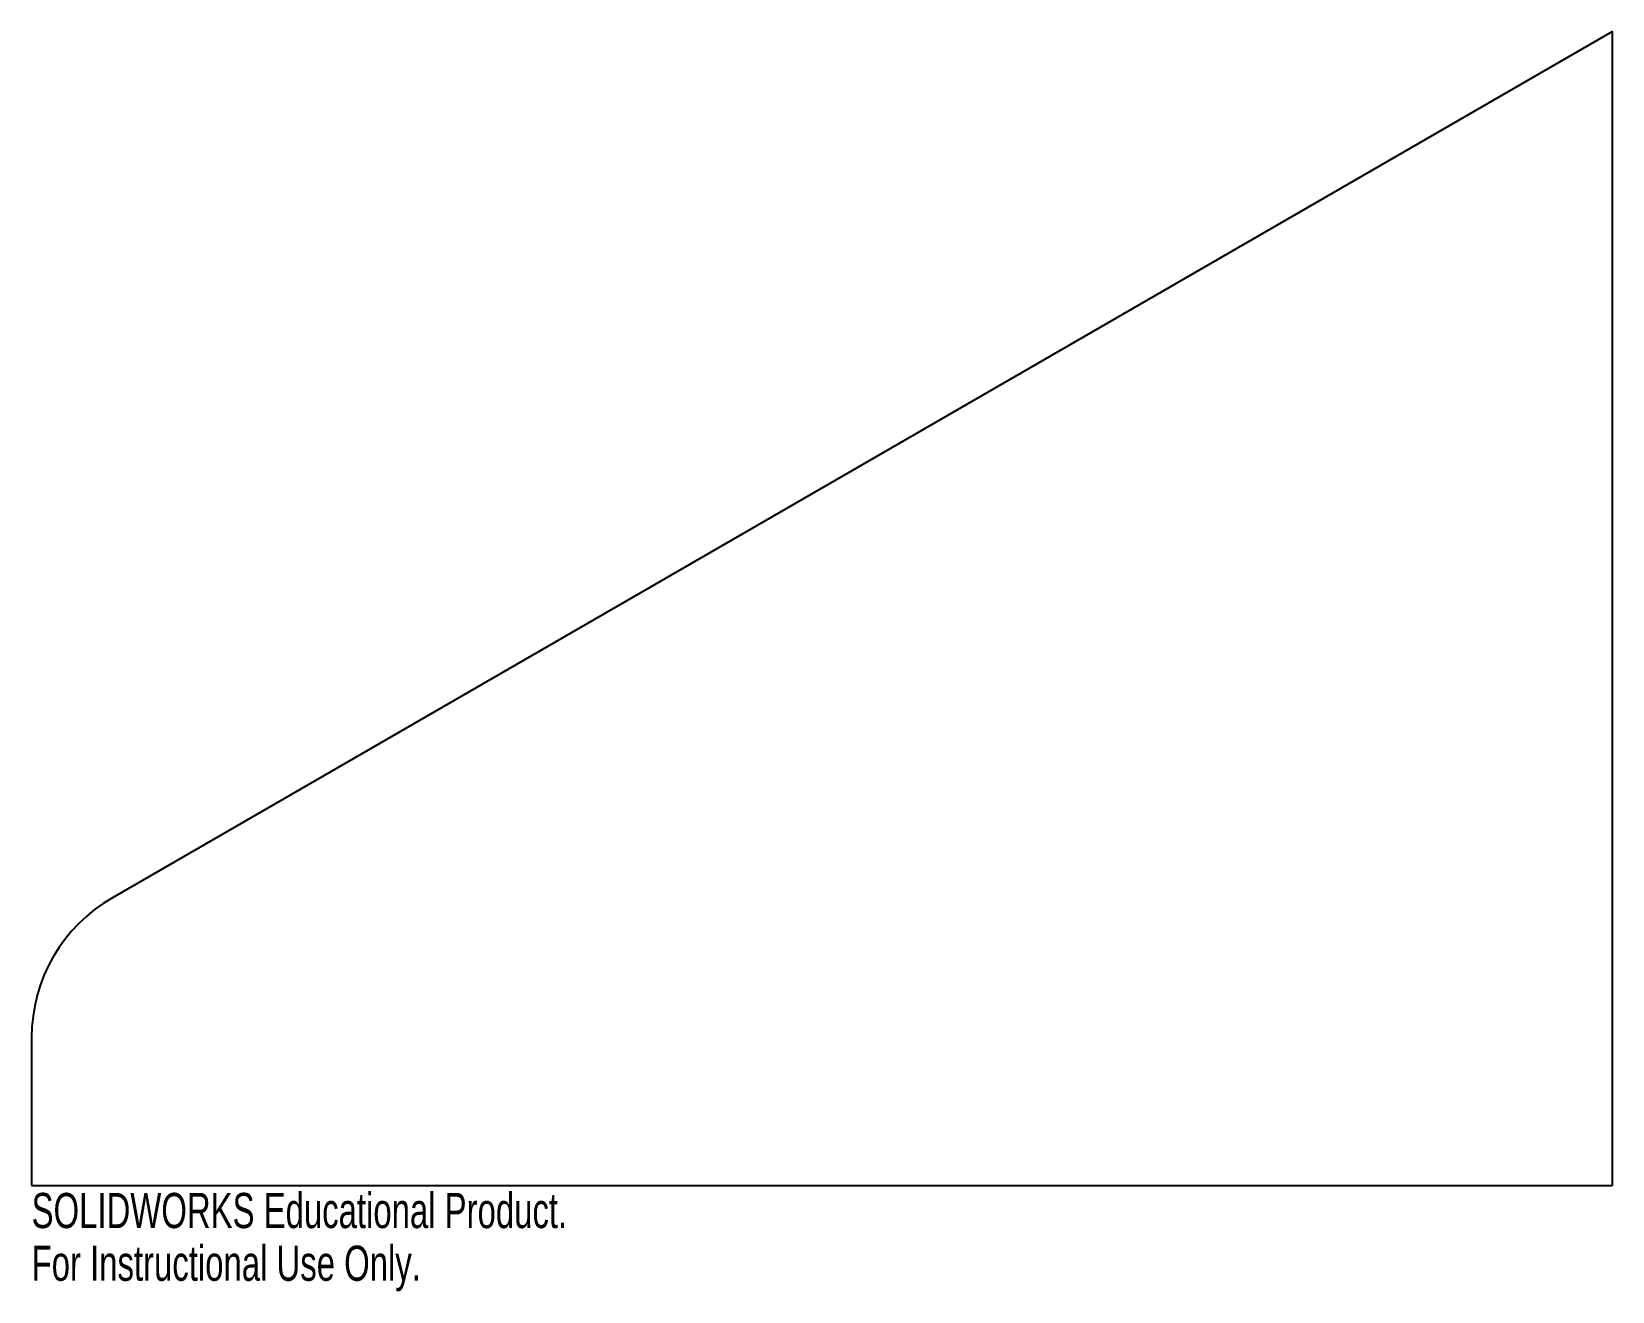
# Model space of a CAD drawing. Header units: inches. Extents: x 0.62 to 9.19, y -0.57 to 6.25.
import ezdxf

# ---------------------------------------------------------------- set-up
doc = ezdxf.new("R2010")
doc.units = ezdxf.units.IN
doc.header["$MEASUREMENT"] = 0
doc.styles.add('SLDTEXTSTYLE0', font='TXT', dxfattribs={"width": 0.7})

msp = doc.modelspace()

# ---------------------------------------------------------------- linework, layer by layer
at = {"color": 7, "linetype": 'Continuous', "lineweight": 25}
for p, q in [((9.1875, 6.25), (1.0625, 1.559)), ((9.1875, 0), (9.1875, 6.25)), ((0.625, 0.8013), (0.625, 0)), ((0.625, 0), (9.1875, 0))]:
    msp.add_line(p, q, dxfattribs=at)
msp.add_arc((1.5, 0.8013), 0.875, 120, 180, dxfattribs=at)

# ---------------------------------------------------------------- texts
at = {"color": 7, "linetype": 'Continuous', "char_height": 0.1903, "attachment_point": 1, "style": 'SLDTEXTSTYLE0'}
for s, insert in [('SOLIDWORKS Educational Product.', (0.625, -0.0401)), ('For Instructional Use Only.', (0.625, -0.3256))]:
    msp.add_mtext(s, dxfattribs=dict(at, insert=insert))

doc.saveas('drawing.dxf')
